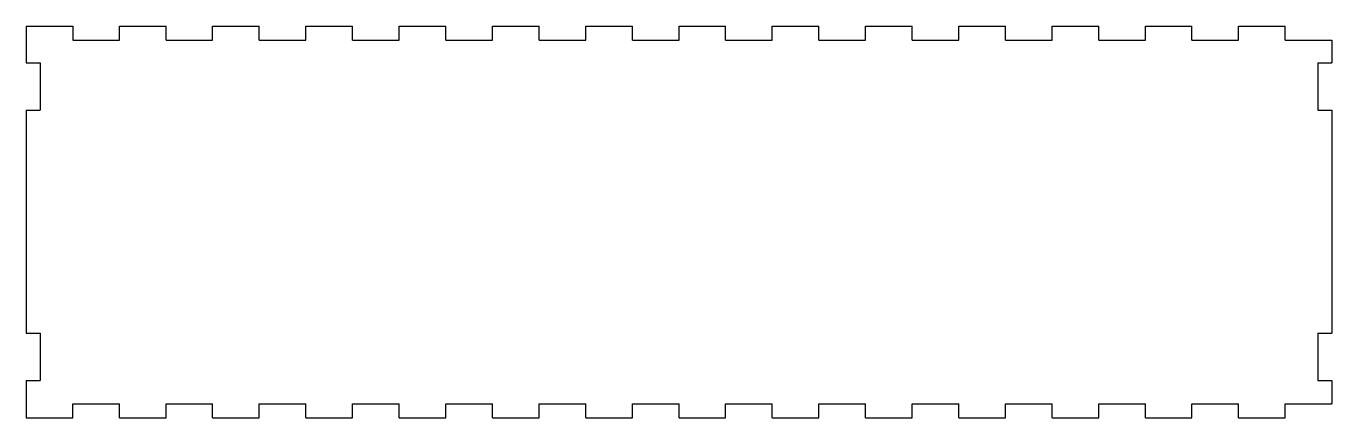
# Model space of a CAD drawing. Extents: x -140 to 140, y -42 to 42.
import ezdxf

# ---------------------------------------------------------------- set-up
doc = ezdxf.new("R2010")
doc.units = 0
doc.layers.add('VISIBLE', color=7, linetype='CONTINUOUS')

msp = doc.modelspace()

# ---------------------------------------------------------------- linework, layer by layer
at = {"layer": 'VISIBLE'}
for p, q in [((-140, 42), (-130, 42)), ((-140, 42), (-140, 34.16)), ((-130, 42), (-130, 39)), ((-120, 42), (-110, 42)), ((-120, 39), (-120, 42)), ((-110, 39), (-110, 42)), ((-100, 42), (-90, 42)), ((-100, 39), (-100, 42)), ((-90, 39), (-90, 42)), ((-80, 42), (-70, 42)), ((-80, 39), (-80, 42)), ((-70, 39), (-70, 42)), ((-60, 42), (-50, 42)), ((-60, 39), (-60, 42)), ((-50, 39), (-50, 42)), ((-40, 42), (-30, 42)), ((-40, 39), (-40, 42)), ((-30, 39), (-30, 42)), ((-20, 42), (-10, 42)), ((-20, 39), (-20, 42)), ((-10, 39), (-10, 42)), ((0, 42), (10, 42)), ((0, 39), (0, 42)), ((10, 39), (10, 42)), ((20, 42), (30, 42)), ((20, 39), (20, 42)), ((30, 39), (30, 42)), ((40, 42), (50, 42)), ((40, 39), (40, 42)), ((50, 39), (50, 42)), ((60, 42), (70, 42)), ((60, 39), (60, 42)), ((70, 39), (70, 42)), ((80, 42), (90, 42)), ((80, 39), (80, 42)), ((90, 39), (90, 42)), ((100, 42), (110, 42)), ((100, 39), (100, 42)), ((110, 39), (110, 42)), ((120, 42), (130, 42)), ((120, 39), (120, 42)), ((130, 39), (130, 42)), ((-130, 39), (-120, 39)), ((-110, 39), (-100, 39)), ((-90, 39), (-80, 39)), ((-70, 39), (-60, 39)), ((-50, 39), (-40, 39)), ((-30, 39), (-20, 39)), ((-10, 39), (0, 39)), ((10, 39), (20, 39)), ((30, 39), (40, 39)), ((50, 39), (60, 39)), ((70, 39), (80, 39)), ((90, 39), (100, 39)), ((110, 39), (120, 39)), ((130, 39), (140, 39)), ((140, 39), (140, 34.16)), ((-140, 34.16), (-137, 34.16)), ((-137, 34.16), (-137, 24)), ((137, 34.16), (137, 24)), ((137, 34.16), (140, 34.16)), ((-140, 24), (-137, 24)), ((-140, 24), (-140, -23.84)), ((137, 24), (140, 24)), ((140, 24), (140, -23.84)), ((-140, -23.84), (-137, -23.84)), ((-137, -23.84), (-137, -34)), ((137, -23.84), (137, -34)), ((137, -23.84), (140, -23.84)), ((-140, -34), (-137, -34)), ((-140, -34), (-140, -42)), ((137, -34), (140, -34)), ((140, -34), (140, -39)), ((-130, -42), (-130, -39)), ((-130, -39), (-120, -39)), ((-120, -42), (-120, -39)), ((-110, -42), (-110, -39)), ((-110, -39), (-100, -39)), ((-100, -42), (-100, -39)), ((-90, -42), (-90, -39)), ((-90, -39), (-80, -39)), ((-80, -42), (-80, -39)), ((-70, -42), (-70, -39)), ((-70, -39), (-60, -39)), ((-60, -42), (-60, -39)), ((-50, -42), (-50, -39)), ((-50, -39), (-40, -39)), ((-40, -42), (-40, -39)), ((-30, -42), (-30, -39)), ((-30, -39), (-20, -39)), ((-20, -42), (-20, -39)), ((-10, -42), (-10, -39)), ((-10, -39), (0, -39)), ((0, -42), (0, -39)), ((10, -42), (10, -39)), ((10, -39), (20, -39)), ((20, -42), (20, -39)), ((30, -42), (30, -39)), ((30, -39), (40, -39)), ((40, -42), (40, -39)), ((50, -42), (50, -39)), ((50, -39), (60, -39)), ((60, -42), (60, -39)), ((70, -42), (70, -39)), ((70, -39), (80, -39)), ((80, -42), (80, -39)), ((90, -42), (90, -39)), ((90, -39), (100, -39)), ((100, -42), (100, -39)), ((110, -42), (110, -39)), ((110, -39), (120, -39)), ((120, -42), (120, -39)), ((130, -42), (130, -39)), ((130, -39), (140, -39)), ((-140, -42), (-130, -42)), ((-120, -42), (-110, -42)), ((-100, -42), (-90, -42)), ((-80, -42), (-70, -42)), ((-60, -42), (-50, -42)), ((-40, -42), (-30, -42)), ((-20, -42), (-10, -42)), ((0, -42), (10, -42)), ((20, -42), (30, -42)), ((40, -42), (50, -42)), ((60, -42), (70, -42)), ((80, -42), (90, -42)), ((100, -42), (110, -42)), ((120, -42), (130, -42))]:
    msp.add_line(p, q, dxfattribs=at)

doc.saveas('drawing.dxf')
